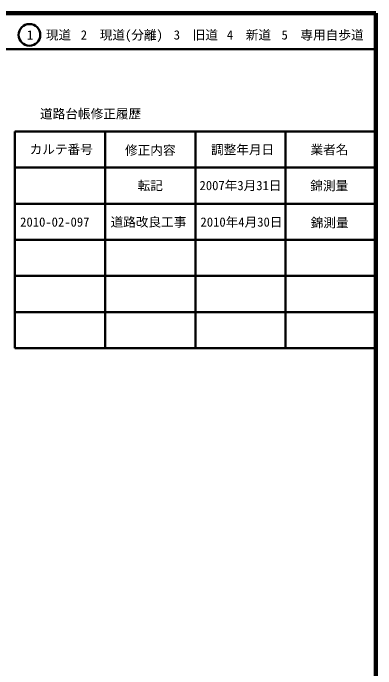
# Model space of a CAD drawing. Units: millimetres on the paper, enlarged 1000 times. Extents: x 62682 to 702682, y -6806 to 353194.
# Drawn here: x 602182 to 702682, y 171551 to 353194 of the extents above; entities that cross this region are included whole.
import ezdxf
from ezdxf.enums import TextEntityAlignment as Align

# ---------------------------------------------------------------- set-up
doc = ezdxf.new("R2010")
doc.units = ezdxf.units.MM
doc.header["$LTSCALE"] = 1000
for name, color, linetype, lineweight in [('M-TTL', 2, 'Continuous', 140), ('M-TTL-FRAM', 2, 'Continuous', 50), ('M-TTL-LINE', 7, 'Continuous', 50)]:
    doc.layers.add(name, color=color, linetype=linetype, lineweight=lineweight)
doc.layers.add('M-TTL-TXT', color=7, linetype='Continuous')
doc.styles.add('ＭＳ ゴシック', font='')
doc.styles.get('ＭＳ ゴシック').set_extended_font_data('MS Gothic')

msp = doc.modelspace()

# ---------------------------------------------------------------- linework, layer by layer
at = {"layer": 'M-TTL'}
for p, q in [((702682, 353194), (62682, 353194)), ((702682, -6806), (702682, 353194))]:
    msp.add_line(p, q, dxfattribs=at)
at = {"layer": 'M-TTL-FRAM'}
for p, q in [((602682, 320391), (602682, 260391)), ((602682, 320391), (702682, 320391)), ((602682, 260391), (702682, 260391))]:
    msp.add_line(p, q, dxfattribs=at)
at = {"layer": 'M-TTL-LINE'}
for p, q in [((62682, 343194), (702682, 343194)), ((627682, 320391), (627682, 260391)), ((652682, 320391), (652682, 260391)), ((677682, 320391), (677682, 260391)), ((602682, 310391), (702682, 310391)), ((602682, 300391), (702682, 300391)), ((602682, 290391), (702682, 290391)), ((602682, 280391), (702682, 280391)), ((602682, 270391), (702682, 270391))]:
    msp.add_line(p, q, dxfattribs=at)
msp.add_circle((606713, 347152), 3000, dxfattribs=at)

# ---------------------------------------------------------------- texts
at = {"layer": 'M-TTL-TXT', "style": 'ＭＳ ゴシック'}
for s, p in [('1\u3000現道', (612130, 347152)), ('2\u3000現道(分離)', (632301, 347152)), ('3\u3000旧道', (652803, 347152)), ('4\u3000新道', (667506, 347152)), ('5\u3000専用自歩道', (687910, 347152)), ('道路台帳修正履歴', (623650, 325307)), ('カルテ番号', (615521, 315471)), ('修正内容', (640191, 315217)), ('調整年月日', (665771, 315391)), ('業者名', (689816, 315391)), ('転記', (640182, 305440)), ('2007年3月31日', (665182, 305440)), ('錦測量', (689759, 305383)), ('2010-02-097', (613731, 295326)), ('道路改良工事', (639684, 295326)), ('2010年4月30日', (665446, 295326)), ('錦測量', (689872, 295135))]:
    msp.add_text(s, height=2566, dxfattribs=at).set_placement(p, align=Align.MIDDLE_CENTER)

doc.saveas('drawing.dxf')
